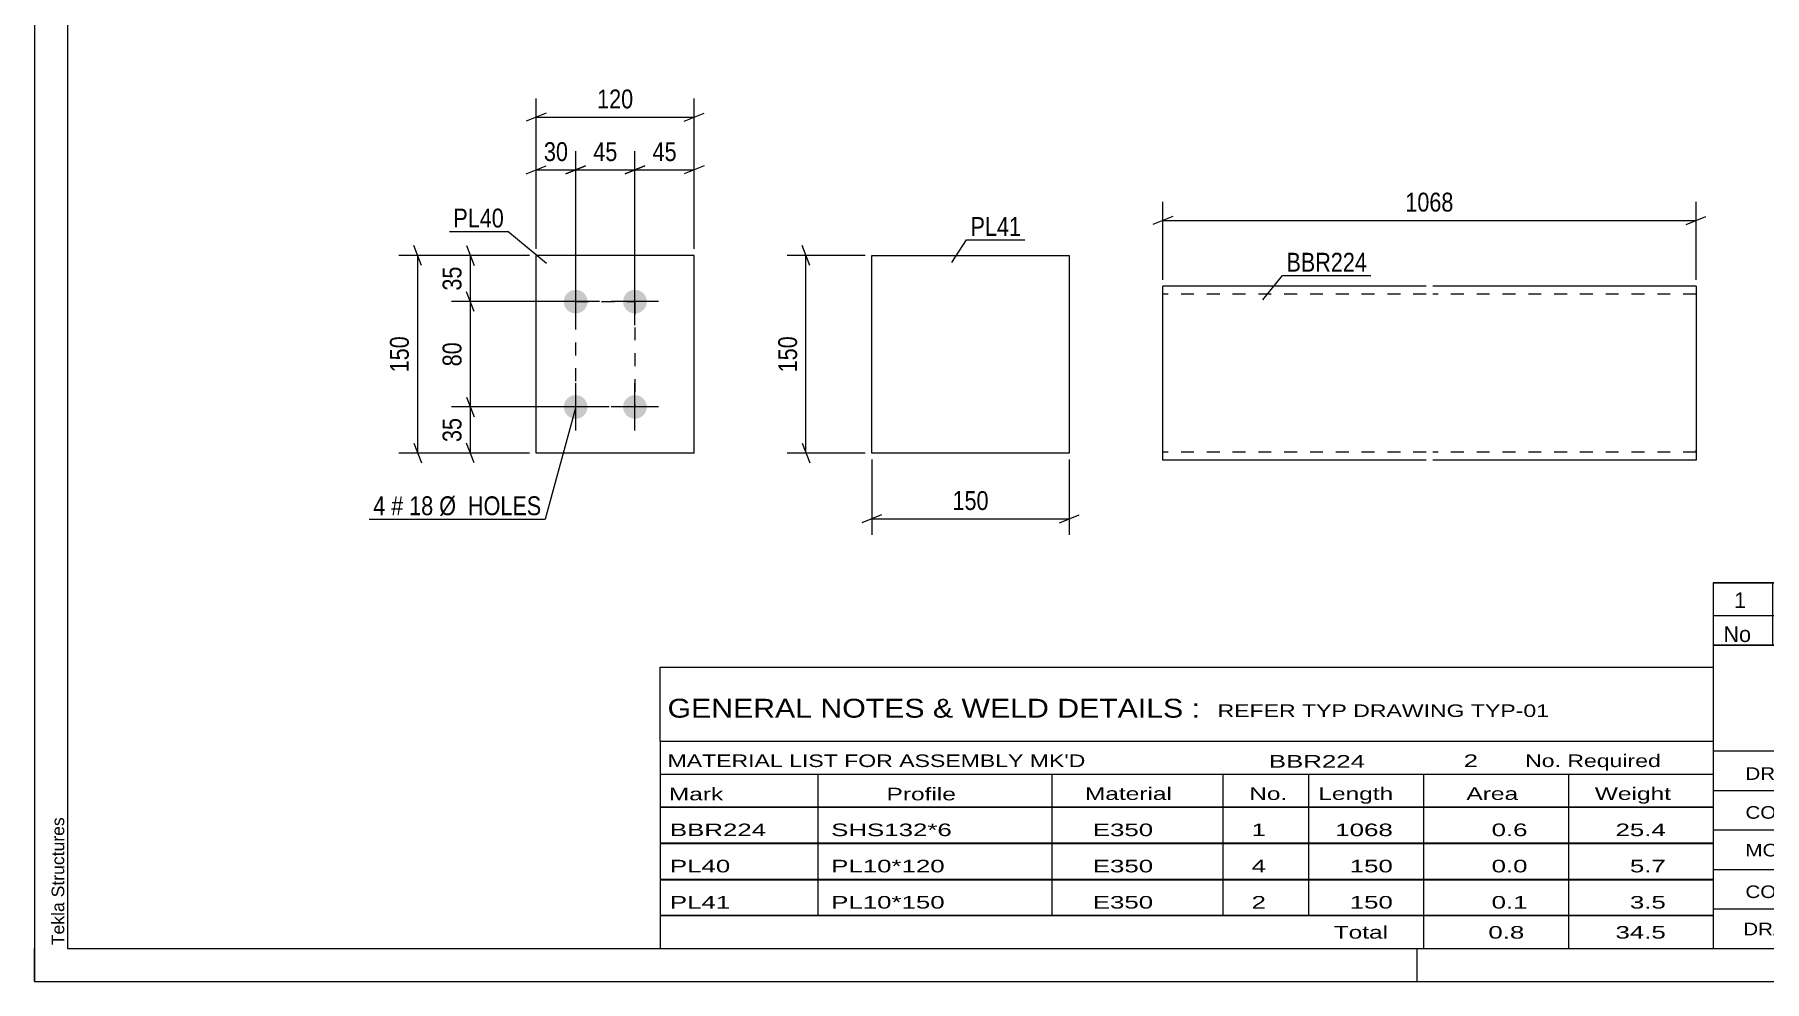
# Model space of a CAD drawing. Header units: millimetres. Extents: x 0 to 420, y 0 to 297.
# Drawn here: x 0 to 262.8, y 0 to 143.8 of the extents above; entities that cross this region are included whole.
import ezdxf

# ---------------------------------------------------------------- set-up
doc = ezdxf.new("R2010")
doc.units = ezdxf.units.MM
doc.linetypes.add('DXK_LINE_DOT2', pattern=[3.9198, 1.9599, -1.9599])
doc.styles.add('Arial', font='ARIAL.TTF', dxfattribs={"height": 0.2})
doc.styles.add('Arial Narrow', font='ARIALN.TTF', dxfattribs={"height": 0.2})

# ---------------------------------------------------------------- blocks, each defined once
blk = doc.blocks.new('Unknown-581593072-1127')
at = {"color": 5, "linetype": 'Continuous'}
for p, q in [((0, 297), (0, 0)), ((5, 292), (5, 5)), ((0, 0), (0, 5)), ((5, 5), (415, 5)), ((210, 0), (210, 5)), ((0, 0), (420, 0))]:
    blk.add_line(p, q, dxfattribs=at)
at = {"color": 174, "linetype": 'Continuous', "style": 'Arial'}
blk.add_text('Tekla Structures', height=1.9102, rotation=90, dxfattribs=at).set_placement((4.5, 5.5))
blk = doc.blocks.new('Part-581593072-2055 - 2048')
at = {"color": 2, "linetype": 'Continuous'}
for p, q in [((100.19, 110.25), (76.19, 110.25)), ((76.19, 80.25), (76.19, 110.25)), ((100.19, 80.25), (100.19, 110.25)), ((100.19, 80.25), (76.19, 80.25))]:
    blk.add_line(p, q, dxfattribs=at)
blk = doc.blocks.new('Bolt-581593072-2116 - 2048')
at = {"linetype": 'Continuous'}
for points in [[(82.19, 101.45, -1), (82.19, 105.05, -1)], [(91.19, 101.45, -1), (91.19, 105.05, -1)], [(82.19, 85.45, -1), (82.19, 89.05, -1)], [(91.19, 85.45, -1), (91.19, 89.05, -1)]]:
    blk.add_hatch(color=1, dxfattribs=at).paths.add_polyline_path(points)
at = {"color": 1, "linetype": 'Continuous'}
for p, q in [((82.19, 99.65), (82.19, 106.85)), ((91.19, 99.65), (91.19, 106.85)), ((85.79, 103.25), (78.59, 103.25)), ((94.79, 103.25), (87.59, 103.25)), ((82.19, 83.65), (82.19, 90.85)), ((91.19, 83.65), (91.19, 90.85)), ((85.79, 87.25), (78.59, 87.25)), ((94.79, 87.25), (87.59, 87.25))]:
    blk.add_line(p, q, dxfattribs=at)
blk = doc.blocks.new('Part-581593072-2263 - 2257')
at = {"color": 2, "linetype": 'Continuous'}
for p, q in [((127.17, 80.25), (127.17, 110.25)), ((127.17, 110.25), (157.17, 110.25)), ((157.17, 110.25), (157.17, 80.25)), ((157.17, 80.25), (127.17, 80.25))]:
    blk.add_line(p, q, dxfattribs=at)
blk = doc.blocks.new('Part-581593072-2286 - 2280')
at = {"color": 2, "linetype": 'Continuous'}
for p, q in [((211.38, 105.58), (171.38, 105.58)), ((171.38, 79.37), (171.38, 105.58)), ((252.38, 105.58), (212.38, 105.58)), ((252.38, 105.58), (252.38, 105.4)), ((252.38, 105.4), (252.38, 103.18)), ((252.38, 103.18), (252.38, 79.18)), ((171.38, 79.18), (171.38, 79.37)), ((211.38, 79.18), (171.38, 79.18)), ((252.38, 79.18), (212.38, 79.18))]:
    blk.add_line(p, q, dxfattribs=at)
at = {"color": 7, "linetype": 'DXK_LINE_DOT2'}
for p, q in [((211.38, 104.38), (171.38, 104.38)), ((252.38, 104.38), (212.38, 104.38)), ((252.38, 104.88), (252.38, 103.18)), ((171.38, 80.38), (171.38, 80.48)), ((211.38, 80.38), (171.38, 80.38)), ((171.38, 79.18), (171.38, 79.18)), ((252.38, 80.38), (212.38, 80.38)), ((252.38, 80.48), (252.38, 80.67)), ((252.38, 80.38), (252.38, 80.48)), ((252.38, 80.38), (252.38, 80.48))]:
    blk.add_line(p, q, dxfattribs=at)
blk = doc.blocks.new('Rectangle-581593072-2242 - 2048')
at = {"color": 1, "linetype": 'DXK_LINE_DOT2'}
blk.add_lwpolyline([(82.19, 103.25), (91.19, 103.25), (91.19, 87.25), (82.19, 87.25), (82.19, 103.25)], close=True, dxfattribs=at)
blk = doc.blocks.new('StraightDimension-581593072-2149 - 2048')
at = {"color": 7, "linetype": 'Continuous'}
for p, q in [((81.19, 87.25), (63.34, 87.25)), ((65.59, 88.75), (66.79, 85.75)), ((66.19, 80.25), (66.19, 87.25)), ((66.79, 78.75), (65.59, 81.75)), ((75.19, 80.25), (63.34, 80.25))]:
    blk.add_line(p, q, dxfattribs=at)
at = {"color": 0}
blk.add_wipeout([(65.44, 86.18), (61.24, 86.18), (61.24, 81.32), (65.44, 81.32)], dxfattribs=at)
at = {"color": 3, "style": 'Arial Narrow'}
blk.add_text('35', height=2.863, rotation=90.0002, dxfattribs=at).set_placement((64.84, 81.92))
blk = doc.blocks.new('StraightDimension-581593072-2183 - 2048')
at = {"color": 7, "linetype": 'Continuous'}
for p, q in [((89.69, 122.65), (92.69, 123.85)), ((91.19, 104.25), (91.19, 126.1)), ((101.69, 123.85), (98.69, 122.65)), ((100.19, 111.25), (100.19, 126.1)), ((91.19, 123.25), (100.19, 123.25))]:
    blk.add_line(p, q, dxfattribs=at)
at = {"color": 0}
blk.add_wipeout([(98.12, 124), (98.12, 128.2), (93.27, 128.2), (93.27, 124)], dxfattribs=at)
at = {"color": 3, "style": 'Arial Narrow'}
blk.add_text('45', height=2.863, dxfattribs=at).set_placement((93.87, 124.6))
blk = doc.blocks.new('StraightDimension-581593072-2136 - 2048')
at = {"color": 7, "linetype": 'Continuous'}
for p, q in [((81.19, 103.25), (63.34, 103.25)), ((66.79, 101.75), (65.59, 104.75)), ((66.19, 87.25), (66.19, 103.25)), ((81.19, 87.25), (63.34, 87.25)), ((65.59, 88.75), (66.79, 85.75))]:
    blk.add_line(p, q, dxfattribs=at)
at = {"color": 0}
blk.add_wipeout([(65.44, 97.68), (61.24, 97.68), (61.24, 92.82), (65.44, 92.82)], dxfattribs=at)
at = {"color": 3, "style": 'Arial Narrow'}
blk.add_text('80', height=2.863, rotation=90.0002, dxfattribs=at).set_placement((64.84, 93.42))
blk = doc.blocks.new('StraightDimension-581593072-2120 - 2048')
at = {"color": 7, "linetype": 'Continuous'}
for p, q in [((65.59, 111.75), (66.79, 108.75)), ((75.19, 110.25), (63.34, 110.25)), ((66.19, 103.25), (66.19, 110.25)), ((81.19, 103.25), (63.34, 103.25)), ((66.79, 101.75), (65.59, 104.75))]:
    blk.add_line(p, q, dxfattribs=at)
at = {"color": 0}
blk.add_wipeout([(65.44, 109.18), (61.24, 109.18), (61.24, 104.32), (65.44, 104.32)], dxfattribs=at)
at = {"color": 3, "style": 'Arial Narrow'}
blk.add_text('35', height=2.863, rotation=90.0002, dxfattribs=at).set_placement((64.84, 104.92))
blk = doc.blocks.new('StraightDimension-581593072-2166 - 2048')
at = {"color": 7, "linetype": 'Continuous'}
for p, q in [((58.79, 108.75), (57.59, 111.75)), ((75.19, 110.25), (55.34, 110.25)), ((58.19, 80.25), (58.19, 110.25)), ((57.59, 81.75), (58.79, 78.75)), ((75.19, 80.25), (55.34, 80.25))]:
    blk.add_line(p, q, dxfattribs=at)
at = {"color": 0}
blk.add_wipeout([(57.44, 98.59), (53.24, 98.59), (53.24, 91.91), (57.44, 91.91)], dxfattribs=at)
at = {"color": 3, "style": 'Arial Narrow'}
blk.add_text('150', height=2.863, rotation=90.0002, dxfattribs=at).set_placement((56.84, 92.51))
blk = doc.blocks.new('StraightDimension-581593072-2199 - 2048')
at = {"color": 7, "linetype": 'Continuous'}
for p, q in [((80.69, 122.65), (83.69, 123.85)), ((82.19, 104.25), (82.19, 126.1)), ((92.69, 123.85), (89.69, 122.65)), ((91.19, 104.25), (91.19, 126.1)), ((82.19, 123.25), (91.19, 123.25))]:
    blk.add_line(p, q, dxfattribs=at)
at = {"color": 0}
blk.add_wipeout([(89.12, 124), (89.12, 128.2), (84.27, 128.2), (84.27, 124)], dxfattribs=at)
at = {"color": 3, "style": 'Arial Narrow'}
blk.add_text('45', height=2.863, dxfattribs=at).set_placement((84.87, 124.6))
blk = doc.blocks.new('StraightDimension-581593072-2209 - 2048')
at = {"color": 7, "linetype": 'Continuous'}
for p, q in [((74.69, 122.65), (77.69, 123.85)), ((76.19, 111.25), (76.19, 126.1)), ((83.69, 123.85), (80.69, 122.65)), ((82.19, 104.25), (82.19, 126.1)), ((76.19, 123.25), (82.19, 123.25))]:
    blk.add_line(p, q, dxfattribs=at)
at = {"color": 0}
blk.add_wipeout([(81.62, 124), (81.62, 128.2), (76.77, 128.2), (76.77, 124)], dxfattribs=at)
at = {"color": 3, "style": 'Arial Narrow'}
blk.add_text('30', height=2.863, dxfattribs=at).set_placement((77.37, 124.6))
blk = doc.blocks.new('StraightDimension-581593072-2223 - 2048')
at = {"color": 7, "linetype": 'Continuous'}
for p, q in [((76.19, 111.25), (76.19, 134.1)), ((100.19, 111.25), (100.19, 134.1)), ((77.69, 131.85), (74.69, 130.65)), ((98.69, 130.65), (101.69, 131.85)), ((76.19, 131.25), (100.19, 131.25))]:
    blk.add_line(p, q, dxfattribs=at)
at = {"color": 0}
blk.add_wipeout([(91.54, 132), (91.54, 136.2), (84.85, 136.2), (84.85, 132)], dxfattribs=at)
at = {"color": 3, "style": 'Arial Narrow'}
blk.add_text('120', height=2.863, dxfattribs=at).set_placement((85.45, 132.6))
blk = doc.blocks.new('StraightDimension-581593072-2265 - 2257')
at = {"color": 7, "linetype": 'Continuous'}
for p, q in [((127.17, 79.25), (127.17, 67.85)), ((157.17, 79.25), (157.17, 67.85)), ((128.67, 70.85), (125.67, 69.65)), ((127.17, 70.25), (157.17, 70.25)), ((155.67, 69.65), (158.67, 70.85))]:
    blk.add_line(p, q, dxfattribs=at)
at = {"color": 0}
blk.add_wipeout([(145.51, 71), (145.51, 75.2), (138.83, 75.2), (138.83, 71)], dxfattribs=at)
at = {"color": 3, "style": 'Arial Narrow'}
blk.add_text('150', height=2.863, dxfattribs=at).set_placement((139.43, 71.6))
blk = doc.blocks.new('StraightDimension-581593072-2270 - 2257')
at = {"color": 7, "linetype": 'Continuous'}
for p, q in [((117.77, 108.75), (116.57, 111.75)), ((126.17, 110.25), (114.32, 110.25)), ((117.17, 80.25), (117.17, 110.25)), ((116.57, 81.75), (117.77, 78.75)), ((126.17, 80.25), (114.32, 80.25))]:
    blk.add_line(p, q, dxfattribs=at)
at = {"color": 0}
blk.add_wipeout([(116.42, 98.59), (112.22, 98.59), (112.22, 91.91), (116.42, 91.91)], dxfattribs=at)
at = {"color": 3, "style": 'Arial Narrow'}
blk.add_text('150', height=2.863, rotation=90.0002, dxfattribs=at).set_placement((115.82, 92.51))
blk = doc.blocks.new('StraightDimension-581593072-2291 - 2280')
at = {"color": 7, "linetype": 'Continuous'}
for p, q in [((171.38, 106.58), (171.38, 118.43)), ((252.38, 106.58), (252.38, 118.43)), ((172.88, 116.18), (169.88, 114.98)), ((250.88, 114.98), (253.88, 116.18)), ((171.38, 115.58), (252.38, 115.58))]:
    blk.add_line(p, q, dxfattribs=at)
at = {"color": 0}
blk.add_wipeout([(216.13, 116.33), (216.13, 120.53), (207.62, 120.53), (207.62, 116.33)], dxfattribs=at)
at = {"color": 3, "style": 'Arial Narrow'}
blk.add_text('1068', height=2.863, dxfattribs=at).set_placement((208.22, 116.93))
blk = doc.blocks.new('Unknown-581593072-2896')
at = {"color": 7, "linetype": 'Continuous'}
for p, q in [((255, 51.05), (255, 5)), ((255, 51.05), (415, 51.05)), ((415, 51), (415, 5)), ((255, 35), (415, 35)), ((295.14, 35), (295.14, 5)), ((255, 29), (415, 29)), ((397, 5.05), (397, 29.05)), ((255, 23), (415, 23)), ((339.14, 23), (339.14, 5)), ((255, 17), (415, 17)), ((255, 11), (397, 11)), ((255, 5), (415, 5))]:
    blk.add_line(p, q, dxfattribs=at)
at = {"color": 7, "style": 'Arial Narrow'}
for s, height, width, p in [('DRAWING TITLE', 1.9089, 1.425378, (259.88, 30.61)), ('BC-BRACE', 1.909, 1.425378, (296.81, 30.59)), ('CONTRACT', 1.909, 1.425378, (259.88, 24.71)), ('TERMINAL BUILDING', 1.9089, 1.425378, (297.06, 25.07)), ('MODELLED BY', 1.9089, 1.425378, (259.88, 18.98)), ('GSK', 1.909, 1.425378, (296.88, 19.04)), ('ISSUED', 1.909, 1.425378, (339.94, 18.64)), ('17.03.2026', 1.909, 1.425378, (356.69, 18.52)), ('CONTRACT NO', 1.9089, 1.425378, (259.88, 12.66)), ('AN-C-1376', 1.909, 1.425378, (297.23, 12.78)), ('SCALE', 1.909, 1.425378, (339.94, 12.65)), ('A1', 6.204, 1.25, (401.24, 7.2)), ('DRAWING No', 1.909, 1.425378, (259.56, 7)), ('[BBR.224]', 1.909, 1.425378, (297.46, 6.99)), ('1', 3.34, 1.5, (376.91, 5.68)), ('REVISION No.', 1.9089, 1.425378, (339.94, 5.77))]:
    blk.add_text(s, height=height, dxfattribs=dict(at, width=width)).set_placement(p)
at = {"color": 7, "linetype": 'Continuous', "style": 'Arial Narrow'}
for s, height, width, p in [('PH #', 2.1, 1.42538, (402.4, 24.55)), ('101', 2.1, 1.42538, (403.41, 18.55)), ('NTS', 1.909, 1.425378, (357, 13.05))]:
    blk.add_text(s, height=height, dxfattribs=dict(at, width=width)).set_placement(p)
blk = doc.blocks.new('Unknown-581593072-2897')
at = {"color": 7, "linetype": 'Continuous'}
for p, q in [((255, 60.55), (415, 60.55)), ((415, 60.55), (255, 60.55)), ((255, 60.55), (255, 55.55)), ((264, 60.55), (264, 55.55)), ((288, 60.55), (288, 55.55)), ((385, 60.55), (385, 55.55)), ((415, 60.55), (415, 55.55)), ((255, 55.55), (415, 55.55)), ((255, 55.55), (255, 51.05)), ((255, 55.55), (415, 55.55)), ((264, 55.55), (264, 51.05)), ((288, 55.55), (288, 51.05)), ((385, 55.55), (385, 51.05)), ((415, 55.55), (415, 51.05)), ((415, 51.05), (255, 51.05))]:
    blk.add_line(p, q, dxfattribs=at)
at = {"color": 7, "linetype": 'Continuous', "style": 'Arial Narrow'}
for s, height, width, p in [('1', 2.39, 1.196471, (258.16, 56.7)), ('0', 2.39, 1.196471, (273, 56.7)), ('ISSUED FOR CONSTRUCTION', 2.3861, 1.196471, (290, 56.7)), ('17.03.2026', 2.386, 1.196471, (391, 56.7)), ('No', 2.386, 1.2, (256.54, 51.55)), ('REV MARK', 2.386, 1.2, (265, 51.55)), ('REVISION DESCRIPTION', 2.3861, 1.2, (290, 51.55)), ('REV. DATE', 2.386, 1.2, (390.28, 51.55))]:
    blk.add_text(s, height=height, dxfattribs=dict(at, width=width)).set_placement(p)
blk = doc.blocks.new('Unknown-581593072-2898')
at = {"color": 7, "linetype": 'Continuous'}
for p, q in [((95, 47.75), (255, 47.75)), ((95, 36.5), (95, 47.75)), ((255, 47.75), (255, 36.5)), ((95, 36.5), (255, 36.5)), ((95, 36.5), (95, 31.5)), ((255, 36.5), (255, 31.5)), ((95, 31.5), (255, 31.5)), ((95, 31.5), (95, 26.5)), ((119, 31.5), (119, 26.5)), ((154.5, 31.5), (154.5, 26.5)), ((180.5, 31.5), (180.5, 26.5)), ((193.5, 31.5), (193.5, 26.5)), ((211, 31.5), (211, 26.5)), ((233, 31.5), (233, 26.5)), ((255, 31.5), (255, 26.5)), ((95, 26.5), (255, 26.5)), ((95, 26.45), (95, 21.05)), ((95, 26.45), (255, 26.45)), ((119, 26.5), (119, 21)), ((154.5, 26.5), (154.5, 21)), ((180.5, 26.5), (180.5, 21)), ((193.5, 26.5), (193.5, 21)), ((211, 26.5), (211, 21)), ((233, 26.5), (233, 21)), ((255, 26.45), (255, 21.05)), ((95, 21.05), (255, 21.05)), ((95, 20.95), (95, 15.55)), ((95, 20.95), (255, 20.95)), ((119, 21), (119, 15.5)), ((154.5, 21), (154.5, 15.5)), ((180.5, 21), (180.5, 15.5)), ((193.5, 21), (193.5, 15.5)), ((211, 21), (211, 15.5)), ((233, 21), (233, 15.5)), ((255, 20.95), (255, 15.55)), ((95, 15.55), (255, 15.55)), ((95, 15.45), (95, 10.05)), ((95, 15.45), (255, 15.45)), ((119, 15.5), (119, 10)), ((154.5, 15.5), (154.5, 10)), ((180.5, 15.5), (180.5, 10)), ((193.5, 15.5), (193.5, 10)), ((211, 15.5), (211, 10)), ((233, 15.5), (233, 10)), ((255, 15.45), (255, 10.05)), ((95, 10.05), (255, 10.05)), ((95, 10), (255, 10)), ((95, 10), (95, 5)), ((211, 10), (211, 5)), ((233, 10), (233, 5)), ((255, 10), (255, 5)), ((95, 5), (255, 5))]:
    blk.add_line(p, q, dxfattribs=at)
at = {"color": 7, "style": 'Arial Narrow'}
for s, height, width, p in [('GENERAL NOTES & WELD DETAILS :', 2.8633, 1.4, (96.15, 40.06)), ('REFER TYP DRAWING TYP-01', 1.9089, 1.6, (179.7, 40.16)), ("MATERIAL LIST FOR ASSEMBLY MK'D", 1.9089, 1.6, (96.15, 32.56)), ('BBR224', 1.909, 1.794707, (187.48, 32.47)), ('2', 1.91, 1.794707, (217.08, 32.56)), ('No. Required', 1.9089, 1.6, (226.41, 32.56)), ('Mark', 1.909, 1.7, (96.34, 27.5)), ('Profile', 1.909, 1.7, (129.41, 27.5)), ('Material', 1.909, 1.7, (159.54, 27.56)), ('No.', 1.909, 1.7, (184.5, 27.56)), ('Length', 1.909, 1.7, (195, 27.56)), ('Area', 1.909, 1.7, (217.5, 27.56)), ('Weight', 1.909, 1.7, (237, 27.56))]:
    blk.add_text(s, height=height, dxfattribs=dict(at, width=width)).set_placement(p)
at = {"color": 7, "linetype": 'Continuous', "style": 'Arial Narrow'}
for s, height, width, p in [('BBR224', 1.909, 1.794707, (96.5, 22.06)), ('SHS132*6', 1.909, 1.794707, (121, 22.06)), ('E350', 1.909, 1.794707, (160.74, 22.06)), ('1', 1.91, 1.794707, (184.86, 22.06)), ('1068', 1.909, 1.794707, (197.58, 22.06)), ('0.6', 1.909, 1.794707, (221.32, 22.06)), ('25.4', 1.909, 1.794707, (240.14, 22.06)), ('PL40', 1.909, 1.794707, (96.5, 16.56)), ('PL10*120', 1.909, 1.794707, (121, 16.56)), ('E350', 1.909, 1.794707, (160.74, 16.56)), ('4', 1.91, 1.794707, (184.86, 16.56)), ('150', 1.909, 1.794707, (199.77, 16.56)), ('0.0', 1.909, 1.794707, (221.32, 16.56)), ('5.7', 1.909, 1.794707, (242.33, 16.56)), ('PL41', 1.909, 1.794707, (96.5, 11.06)), ('PL10*150', 1.909, 1.794707, (121, 11.06)), ('E350', 1.909, 1.794707, (160.74, 11.06)), ('2', 1.91, 1.794707, (184.86, 11.06)), ('150', 1.909, 1.794707, (199.77, 11.06)), ('0.1', 1.909, 1.794707, (221.32, 11.06)), ('3.5', 1.909, 1.794707, (242.33, 11.06)), ('Total', 1.909, 1.7, (197.33, 6.5)), ('0.8', 1.909, 1.794707, (220.83, 6.5)), ('34.5', 1.909, 1.794707, (240.14, 6.5))]:
    blk.add_text(s, height=height, dxfattribs=dict(at, width=width)).set_placement(p)
blk = doc.blocks.new('Mark-581593072-2051 - 2048')
at = {"color": 0}
blk.add_wipeout([(71.29, 114.51), (71.29, 117.51), (63.61, 117.51), (63.61, 114.51)], dxfattribs=at)
blk.add_wipeout([(71.29, 114.51), (71.29, 117.51), (63.61, 117.51), (63.61, 114.51)], dxfattribs=at)
at = {"color": 30, "linetype": 'Continuous'}
for p in [(63.01, 113.91), (77.78, 109.06)]:
    blk.add_line(p, (71.89, 113.91), dxfattribs=at)
at = {"color": 3, "style": 'Arial Narrow'}
blk.add_text('PL40', height=2.863, dxfattribs=at).set_placement((63.61, 114.51))
blk = doc.blocks.new('Mark-581593072-2112 - 2048')
at = {"color": 0}
blk.add_wipeout([(53.27, 70.81), (53.27, 73.81), (51.44, 73.81), (51.44, 70.81)], dxfattribs=at)
blk.add_wipeout([(53.27, 70.81), (53.27, 73.81), (51.44, 73.81), (51.44, 70.81)], dxfattribs=at)
blk.add_wipeout([(56, 70.81), (56, 73.81), (54.17, 73.81), (54.17, 70.81)], dxfattribs=at)
blk.add_wipeout([(56, 70.81), (56, 73.81), (54.17, 73.81), (54.17, 70.81)], dxfattribs=at)
at = {"color": 3, "style": 'Arial Narrow'}
blk.add_text('4', height=2.86, dxfattribs=at).set_placement((51.44, 70.81))
at = {"color": 0}
blk.add_wipeout([(60.56, 70.81), (60.56, 73.81), (56.9, 73.81), (56.9, 70.81)], dxfattribs=at)
blk.add_wipeout([(60.56, 70.81), (60.56, 73.81), (56.9, 73.81), (56.9, 70.81)], dxfattribs=at)
at = {"color": 3, "style": 'Arial Narrow'}
blk.add_text('#', height=2.86, dxfattribs=at).set_placement((54.17, 70.81))
at = {"color": 0}
blk.add_wipeout([(76.98, 70.81), (76.98, 73.81), (61.46, 73.81), (61.46, 70.81)], dxfattribs=at)
blk.add_wipeout([(76.98, 70.81), (76.98, 73.81), (61.46, 73.81), (61.46, 70.81)], dxfattribs=at)
at = {"color": 7, "linetype": 'Continuous'}
for p in [(82.19, 87.25), (50.84, 70.21)]:
    blk.add_line(p, (77.58, 70.21), dxfattribs=at)
at = {"color": 3, "style": 'Arial Narrow'}
for s, p in [('18', (56.9, 70.81)), ('Ø  HOLES', (61.46, 70.81))]:
    blk.add_text(s, height=2.863, dxfattribs=at).set_placement(p)
blk = doc.blocks.new('Mark-581593072-2259 - 2257')
at = {"color": 0}
blk.add_wipeout([(149.84, 113.23), (149.84, 116.23), (142.17, 116.23), (142.17, 113.23)], dxfattribs=at)
blk.add_wipeout([(149.84, 113.23), (149.84, 116.23), (142.17, 116.23), (142.17, 113.23)], dxfattribs=at)
at = {"color": 30, "linetype": 'Continuous'}
for p, q in [((139.33, 109.19), (141.57, 112.63)), ((141.57, 112.63), (150.44, 112.63))]:
    blk.add_line(p, q, dxfattribs=at)
at = {"color": 3, "style": 'Arial Narrow'}
blk.add_text('PL41', height=2.863, dxfattribs=at).set_placement((142.17, 113.23))
blk = doc.blocks.new('Mark-581593072-2282 - 2280')
at = {"color": 0}
blk.add_wipeout([(202.4, 107.8), (202.4, 110.8), (190.16, 110.8), (190.16, 107.8)], dxfattribs=at)
blk.add_wipeout([(202.4, 107.8), (202.4, 110.8), (190.16, 110.8), (190.16, 107.8)], dxfattribs=at)
at = {"color": 30, "linetype": 'Continuous'}
for p, q in [((186.58, 103.5), (189.56, 107.2)), ((189.56, 107.2), (203, 107.2))]:
    blk.add_line(p, q, dxfattribs=at)
at = {"color": 3, "style": 'Arial Narrow'}
blk.add_text('BBR224', height=2.863, dxfattribs=at).set_placement((190.16, 107.8))

msp = doc.modelspace()

# ---------------------------------------------------------------- block references
for name in ['Unknown-581593072-1127', 'Part-581593072-2055 - 2048', 'Part-581593072-2263 - 2257', 'Bolt-581593072-2116 - 2048', 'Part-581593072-2286 - 2280', 'Rectangle-581593072-2242 - 2048', 'Unknown-581593072-2897', 'Unknown-581593072-2896', 'Unknown-581593072-2898']:
    msp.add_blockref(name, (0, 0))

# ---------------------------------------------------------------- next in the draw order: block references
for name in ['StraightDimension-581593072-2183 - 2048', 'StraightDimension-581593072-2291 - 2280', 'Mark-581593072-2259 - 2257', 'StraightDimension-581593072-2149 - 2048', 'StraightDimension-581593072-2265 - 2257']:
    msp.add_blockref(name, (0, 0))

# ---------------------------------------------------------------- next in the draw order: block references
for name in ['StraightDimension-581593072-2270 - 2257', 'Mark-581593072-2282 - 2280', 'StraightDimension-581593072-2136 - 2048']:
    msp.add_blockref(name, (0, 0))

# ---------------------------------------------------------------- next in the draw order: block references
msp.add_blockref('StraightDimension-581593072-2120 - 2048', (0, 0))

# ---------------------------------------------------------------- next in the draw order: block references
for name in ['StraightDimension-581593072-2199 - 2048', 'StraightDimension-581593072-2166 - 2048']:
    msp.add_blockref(name, (0, 0))

# ---------------------------------------------------------------- next in the draw order: block references
for name in ['StraightDimension-581593072-2209 - 2048', 'Mark-581593072-2112 - 2048']:
    msp.add_blockref(name, (0, 0))

# ---------------------------------------------------------------- next in the draw order: block references
msp.add_blockref('StraightDimension-581593072-2223 - 2048', (0, 0))

# ---------------------------------------------------------------- next in the draw order: block references
msp.add_blockref('Mark-581593072-2051 - 2048', (0, 0))

doc.saveas('drawing.dxf')
